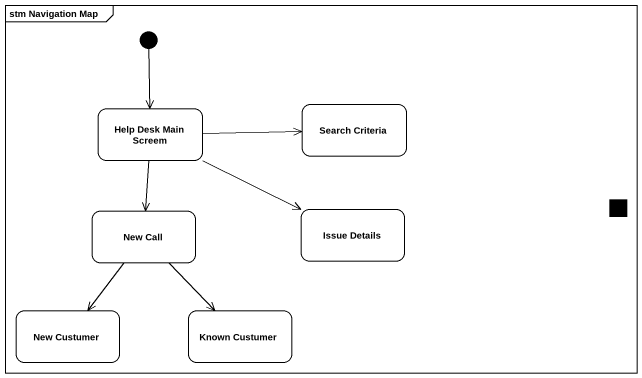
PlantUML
@startuml
mainframe stm Navigation Map
hide empty description
state "Help Desk Main Screem" as Help_Desk_Main_Screem
state "Search Criteria" as Search_Criteria
state "New Call" as New_Call
state "Issue Details" as Issue_Details
state fork1 <<fork>>
state "New Custumer" as New_Custumer
state "Known Custumer" as Known_Custumer
[*] --> Help_Desk_Main_Screem
Help_Desk_Main_Screem -right-> Search_Criteria
Help_Desk_Main_Screem --> New_Call
Help_Desk_Main_Screem -right-> Issue_Details
New_Call --> New_Custumer
New_Call --> Known_Custumer
@enduml
